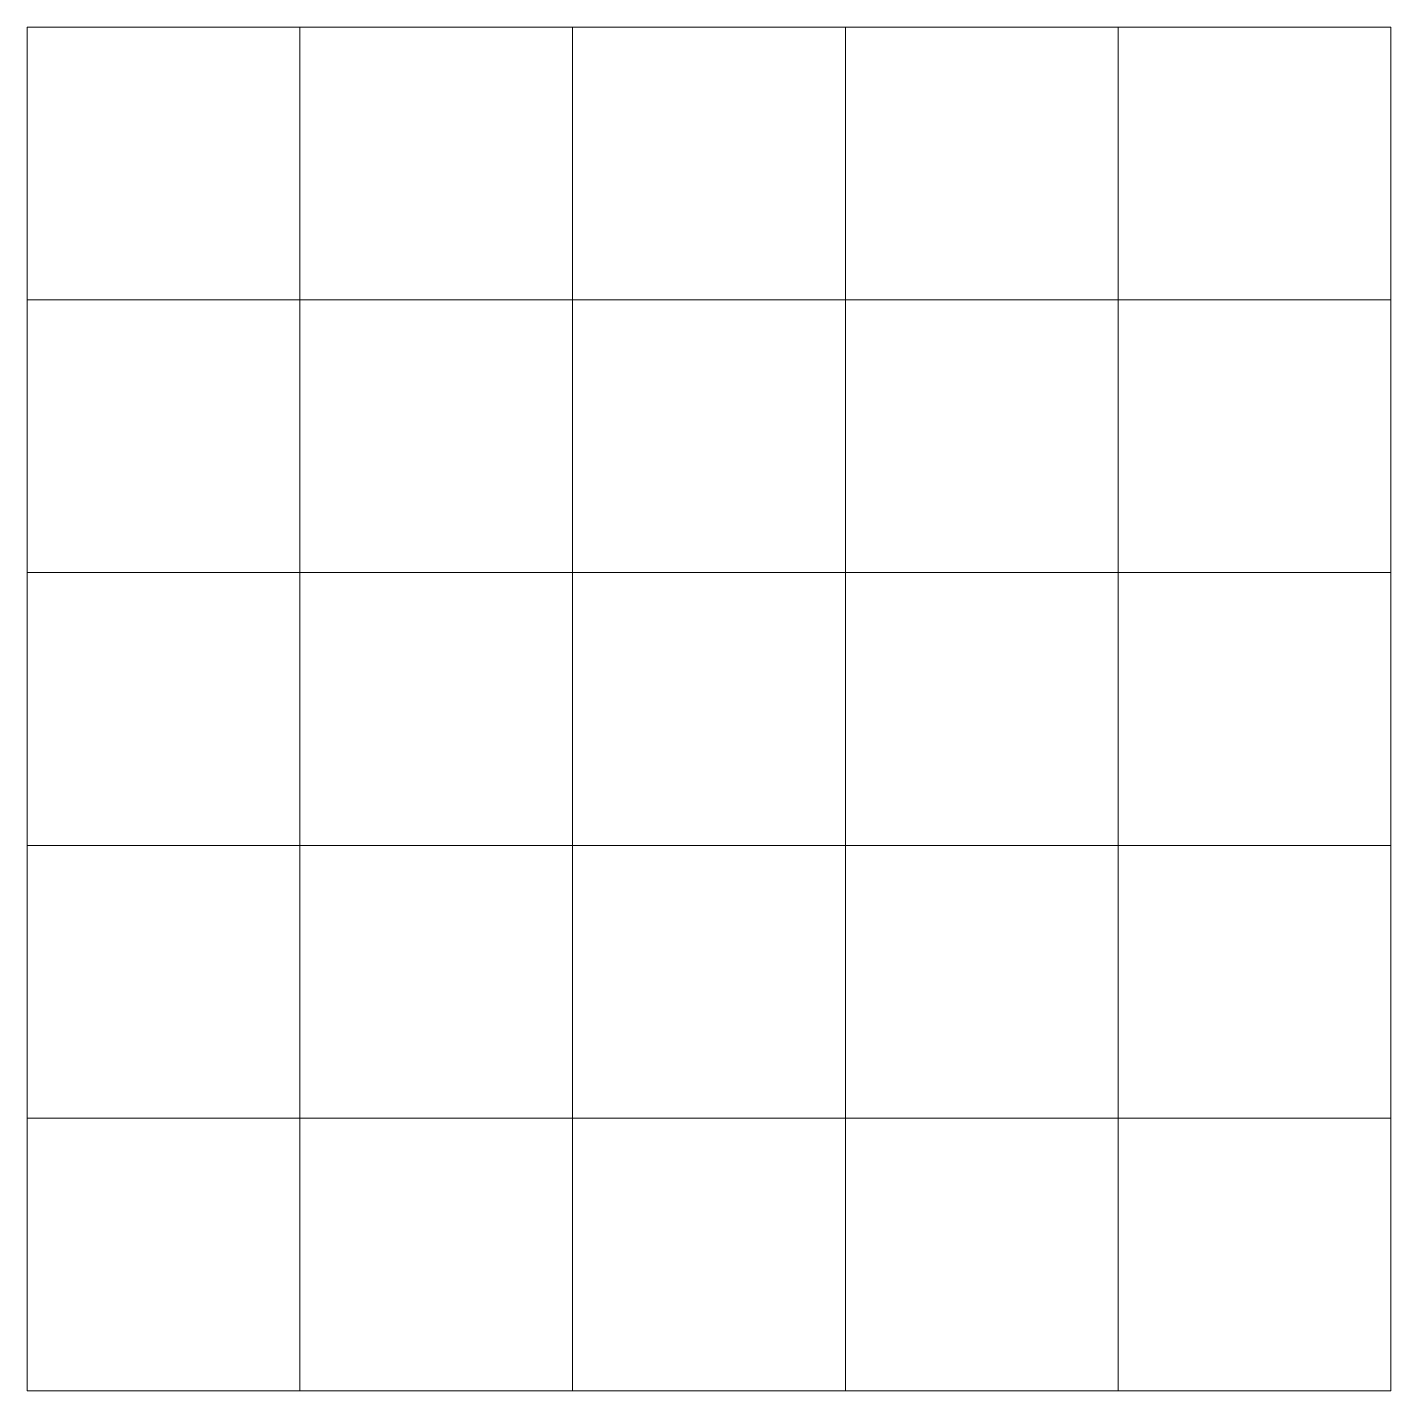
# Model space of a CAD drawing. Header units: millimetres. Extents: x 41 to 50, y 44 to 60.
# Drawn here: x 41 to 46, y 44 to 49 of the extents above; entities outside this region: 4.
import ezdxf

# ---------------------------------------------------------------- set-up
doc = ezdxf.new("R2010")
doc.units = ezdxf.units.MM
doc.layers.get('0').update_dxf_attribs({"linetype": 'CONTINUOUS', "lineweight": 0})

msp = doc.modelspace()

# ---------------------------------------------------------------- linework, layer by layer
for p, q in [((50, 60), (50, 60)), ((50, 60), (50, 60)), ((50, 60), (50, 60)), ((50, 60), (50, 60)), ((41, 49), (42, 49)), ((41, 48), (41, 49)), ((42, 49), (42, 48)), ((42, 48), (42, 49)), ((42, 49), (43, 49)), ((43, 49), (43, 48)), ((43, 49), (44, 49)), ((43, 48), (43, 49)), ((44, 49), (44, 48)), ((44, 49), (45, 49)), ((44, 48), (44, 49)), ((45, 49), (45, 48)), ((45, 49), (46, 49)), ((45, 48), (45, 49)), ((46, 49), (46, 48)), ((42, 48), (41, 48)), ((41, 48), (42, 48)), ((41, 47), (41, 48)), ((43, 48), (42, 48)), ((42, 48), (42, 47)), ((43, 48), (42, 48)), ((42, 48), (42, 47)), ((44, 48), (43, 48)), ((43, 47), (43, 48)), ((44, 48), (43, 48)), ((43, 48), (43, 47)), ((45, 48), (44, 48)), ((44, 47), (44, 48)), ((45, 48), (44, 48)), ((44, 48), (44, 47)), ((46, 48), (45, 48)), ((45, 47), (45, 48)), ((45, 47), (45, 48)), ((45, 48), (46, 48)), ((46, 48), (46, 47)), ((42, 47), (41, 47)), ((41, 47), (42, 47)), ((41, 46), (41, 47)), ((42, 47), (43, 47)), ((42, 47), (42, 46)), ((42, 47), (43, 47)), ((42, 46), (42, 47)), ((43, 47), (44, 47)), ((43, 47), (43, 46)), ((43, 47), (44, 47)), ((43, 46), (43, 47)), ((44, 47), (45, 47)), ((44, 47), (44, 46)), ((44, 47), (45, 47)), ((44, 46), (44, 47)), ((46, 47), (45, 47)), ((45, 47), (45, 46)), ((45, 47), (46, 47)), ((45, 46), (45, 47)), ((46, 47), (46, 46)), ((42, 46), (41, 46)), ((41, 46), (42, 46)), ((41, 45), (41, 46)), ((43, 46), (42, 46)), ((42, 46), (42, 45)), ((43, 46), (42, 46)), ((42, 46), (42, 45)), ((44, 46), (43, 46)), ((43, 45), (43, 46)), ((43, 46), (44, 46)), ((43, 45), (43, 46)), ((45, 46), (44, 46)), ((44, 46), (44, 45)), ((44, 46), (45, 46)), ((44, 45), (44, 46)), ((46, 46), (45, 46)), ((45, 46), (46, 46)), ((45, 45), (45, 46)), ((45, 46), (45, 45)), ((46, 46), (46, 45)), ((42, 45), (41, 45)), ((41, 45), (42, 45)), ((41, 44), (41, 45)), ((42, 45), (42, 44)), ((42, 45), (43, 45)), ((43, 45), (42, 45)), ((42, 45), (42, 45)), ((42, 44), (42, 45)), ((42, 45), (43, 45)), ((42, 45), (43, 45)), ((43, 45), (43, 45)), ((43, 45), (43, 44)), ((44, 45), (43, 45)), ((43, 45), (44, 45)), ((43, 44), (43, 45)), ((44, 45), (44, 44)), ((44, 45), (45, 45)), ((44, 44), (44, 45)), ((45, 45), (44, 45)), ((45, 45), (45, 44)), ((45, 45), (46, 45)), ((45, 44), (45, 45)), ((46, 45), (45, 45)), ((46, 45), (46, 44)), ((42, 44), (41, 44)), ((43, 44), (42, 44)), ((44, 44), (43, 44)), ((45, 44), (44, 44)), ((46, 44), (45, 44))]:
    msp.add_line(p, q)

doc.saveas('drawing.dxf')
